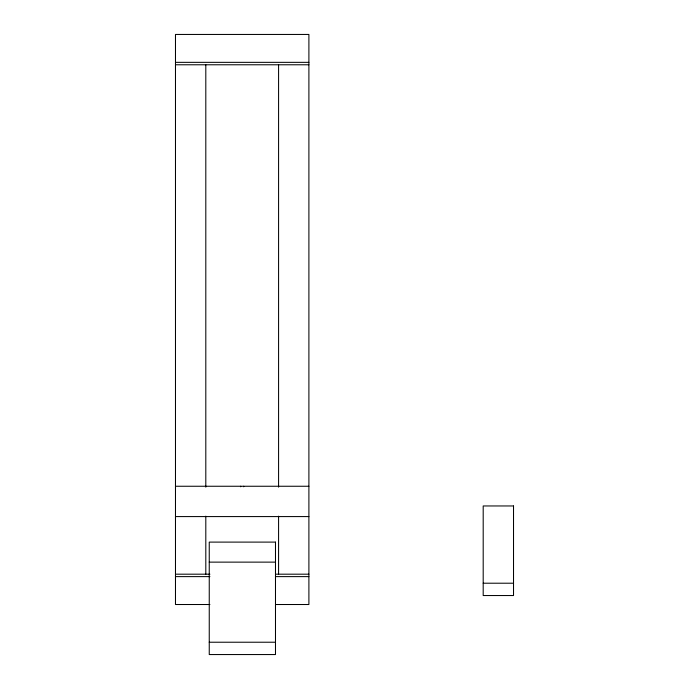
<?xml version="1.0" encoding="UTF-8"?>
<svg xmlns="http://www.w3.org/2000/svg" width="689" height="689" viewBox="0 0 689 689"><rect width="100%" height="100%" fill="white"/><g stroke="black" fill="none" stroke-linecap="round" stroke-linejoin="round"><path stroke-width="1.03" d="M175.48 62.346L308.896 62.346M175.48 64.775L308.896 64.775M175.48 486.253L308.896 486.253M175.48 516.578L308.896 516.578M209.249 562.129L275.488 562.129M175.48 574.187L209.912 574.187M275.548 574.187L308.896 574.187M175.48 576.615L209.912 576.615M275.548 576.615L308.896 576.615M483.196 583.213L513.52 583.213M209.912 604.511L175.48 604.511L175.48 34.45L308.896 34.45L308.896 604.511L275.548 604.511M209.249 642.226L275.488 642.226M278.58 64.775L278.58 487.14M278.58 516.156L278.58 574.187M243.708 486.253L243.708 486.77M240.676 486.253L240.676 486.77M205.804 64.775L205.804 487.14M205.804 516.156L205.804 574.187M513.52 505.959L483.196 505.959L483.196 595.537L513.52 595.537L513.52 505.959M275.488 542.105L209.249 542.105L209.249 654.55L275.488 654.55L275.488 542.105"/></g></svg>
